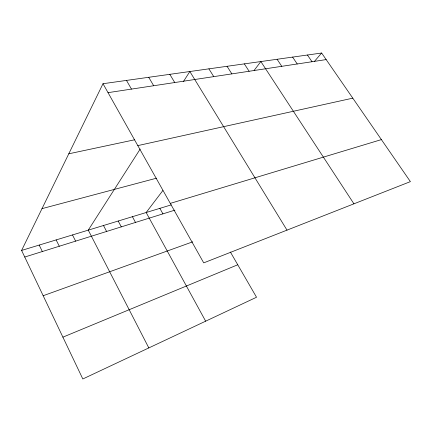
<?xml version="1.0" encoding="UTF-8"?>
<svg xmlns="http://www.w3.org/2000/svg" width="432" height="432" viewBox="0 0 432 432"><rect width="100%" height="100%" fill="white"/><g stroke="black" fill="none" stroke-linecap="round" stroke-linejoin="round"><path stroke-width="0.65" d="M230.386 252.034L256.527 297.243L82.82 378.977L21.6 250.43L103.005 83.711L321.635 53.023L410.4 181.624L203.72 262.872L103.005 83.711M140.189 149.062L88.268 230.137L148.813 347.922M183.357 81.659L189.848 71.523L287.005 230.132M162.896 190.49L146.162 212.517L205.654 321.176M254.102 70.443L260.858 61.555L353.932 203.823M314.296 61.565L321.635 53.023M62.905 337.154L237.751 264.767M43.173 295.726L192.737 241.823M24.743 257.029L174.901 210.125M21.6 250.43L171.218 204.892M170.284 203.391L381.397 139.606M42.001 208.645L156.562 178.178M137.803 145.611L352.782 98.156M68.78 153.803L134.768 139.752M108.032 92.653L326.165 59.589M307.438 55.015L312.017 61.733M292.61 57.1L297.232 63.974M277.096 59.276L281.772 66.317M244.345 63.871L249.113 71.269M227.048 66.301L231.86 73.883M208.904 68.85L213.754 76.626M169.814 74.336L174.744 82.539M148.721 77.296L153.684 85.73M126.484 80.417L131.479 89.1M159.862 208.348L162.929 213.867M132.413 216.702L135.508 222.431M118.201 221.027L121.3 226.87M103.491 225.504L106.601 231.46M72.495 234.938L75.627 241.137M56.149 239.917L59.287 246.24M39.193 245.074L42.336 251.537"/></g></svg>
